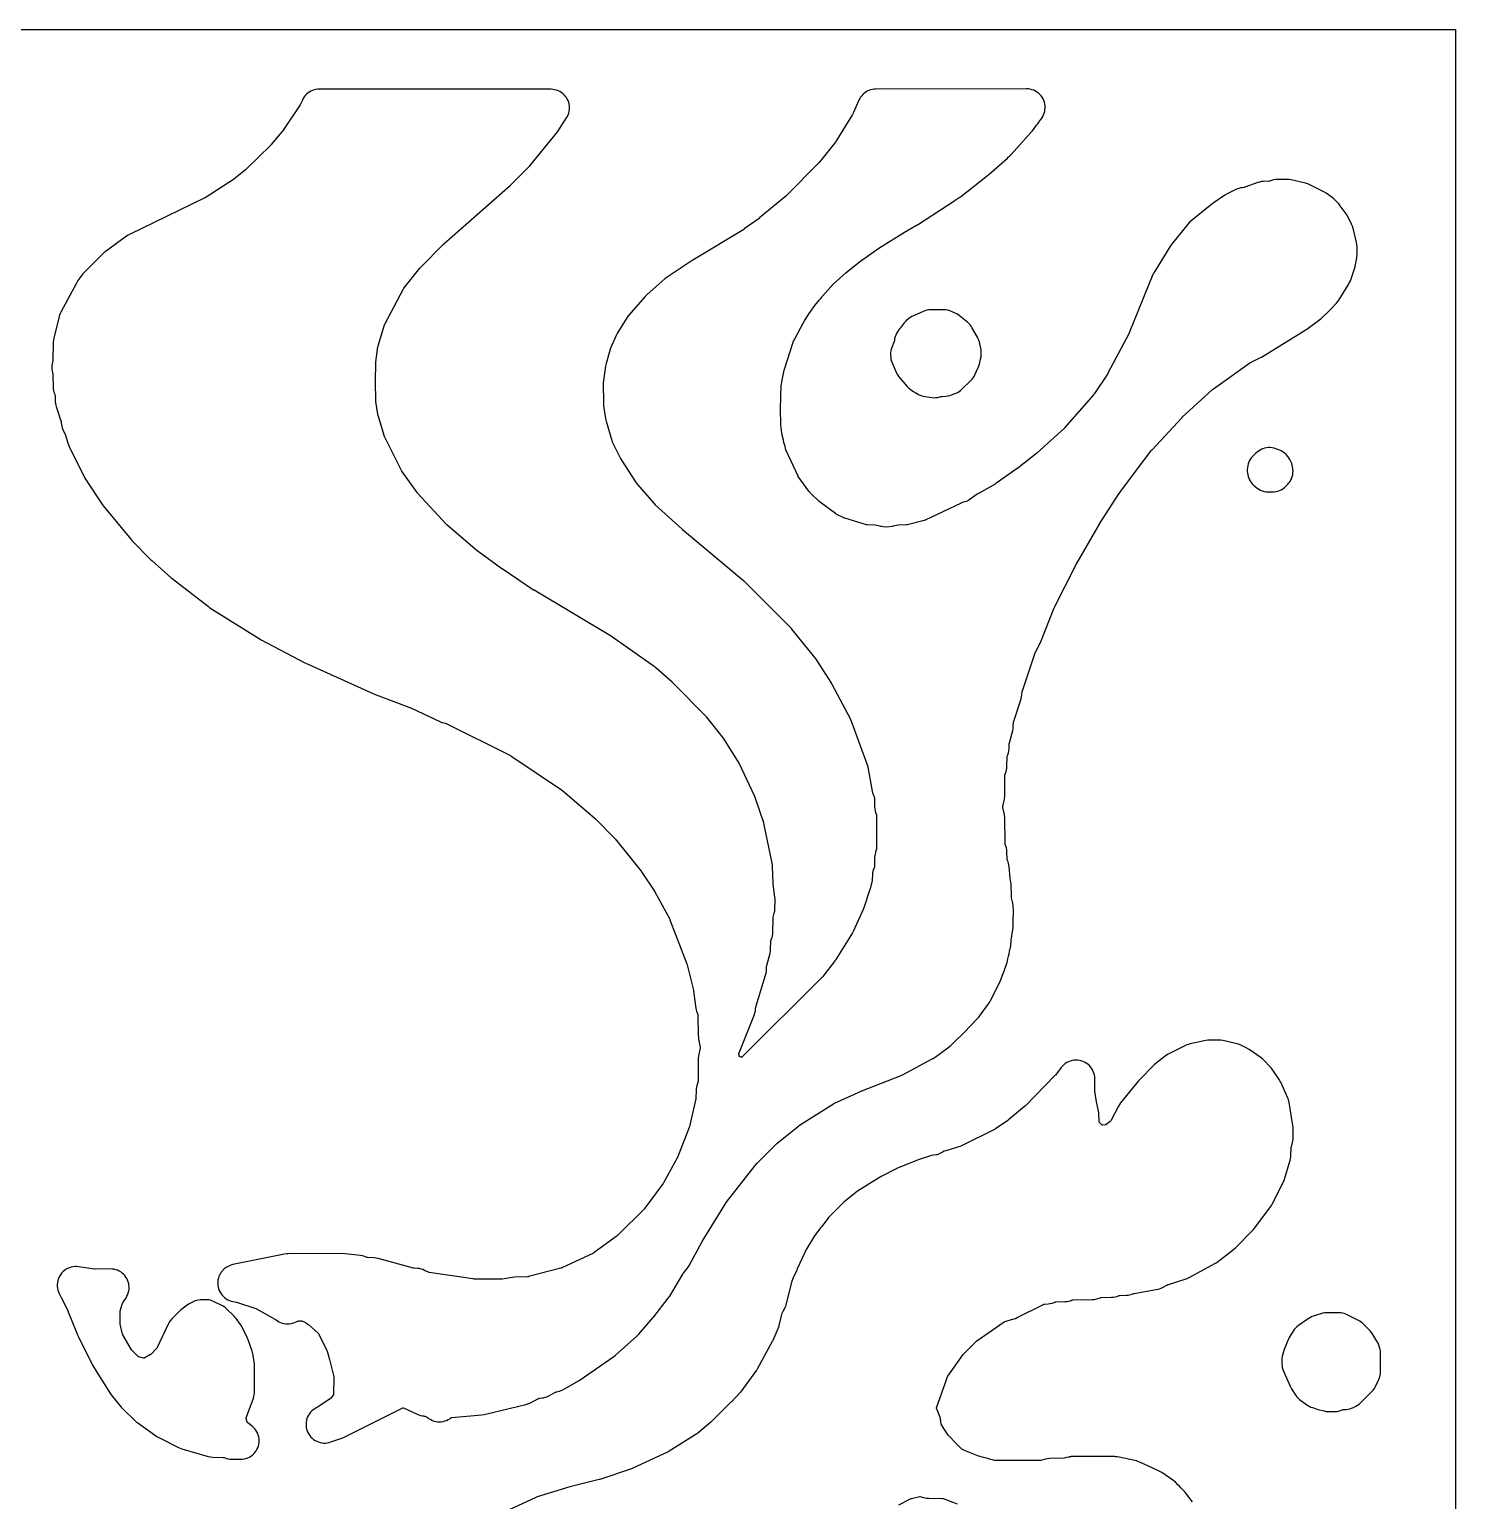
# Model space of a CAD drawing. Header units: millimetres. Extents: x 0 to 300, y 0 to 300.
# Drawn here: x 108 to 300, y 102 to 300 of the extents above; entities that cross this region are included whole.
import ezdxf

# ---------------------------------------------------------------- set-up
doc = ezdxf.new("R2010")
doc.units = ezdxf.units.MM
doc.layers.add('CUT', color=7, linetype='CONTINUOUS')

msp = doc.modelspace()

# ---------------------------------------------------------------- linework, layer by layer
at = {"layer": 'CUT'}
for points in [[(299.9021, 0), (0.0614, 0), (0.0029, 0.0029), (0, 0.0614), (0, 299.9386), (0.0029, 299.9971), (0.0614, 300), (299.9021, 300), (299.9605, 299.9971), (299.9634, 299.9386), (299.9634, 0.0614), (299.9605, 0.0029)], [(111.0515, 254.0318), (111.1063, 253.7939), (111.1559, 253.6184), (111.16, 253.6023), (111.1666, 253.5681), (111.1699, 253.5364), (111.171, 253.512), (111.2042, 251.8269), (111.2176, 251.6124), (111.2495, 251.3998), (111.2995, 251.1907), (111.3672, 250.9867), (111.4327, 250.8146), (111.4395, 250.7952), (111.4505, 250.7537), (111.457, 250.7112), (111.4585, 250.6907), (111.4971, 249.8745), (111.5175, 249.6532), (111.5574, 249.4345), (111.6166, 249.2202), (112.2793, 247.1801), (112.2851, 247.1606), (112.3029, 247.0771), (112.3056, 247.0569), (112.3299, 246.8276), (112.3657, 246.5947), (112.4233, 246.3662), (112.5022, 246.1442), (112.6016, 245.9306), (112.8278, 245.499), (112.8369, 245.4804), (112.8689, 245.3994), (112.875, 245.3796), (113.1739, 244.2997), (113.2499, 244.0694), (113.3478, 243.8475), (115.4813, 239.5859), (115.6408, 239.3123), (117.8532, 236.0146), (117.9965, 235.8218), (121.6526, 231.3655), (121.8048, 231.1963), (124.3533, 228.6104), (124.474, 228.4957), (127.0863, 226.1764), (127.2202, 226.0656), (132.1143, 222.2945), (132.3135, 222.1559), (139.0594, 217.9319), (139.2228, 217.838), (145.0998, 214.7481), (145.2307, 214.6841), (154.5309, 210.4667), (154.6812, 210.4043), (159.4352, 208.6114), (159.4798, 208.5936), (159.5236, 208.5741), (163.2631, 206.8152), (163.5226, 206.7105), (163.7922, 206.6354), (164.0814, 206.572), (164.0865, 206.5708), (164.1345, 206.5563), (164.1581, 206.5468), (164.1796, 206.5367), (172.6675, 202.2903), (172.7343, 202.2542), (172.7988, 202.214), (179.6286, 197.6495), (179.6888, 197.6065), (179.7463, 197.56), (184.2067, 193.7175), (184.2444, 193.6836), (184.2806, 193.6482), (186.7712, 191.1114), (186.8112, 191.0687), (186.8491, 191.024), (190.3468, 186.6963), (190.3798, 186.6537), (190.4108, 186.6096), (192.1497, 184.0174), (192.1811, 183.9682), (192.21, 183.9176), (194.1624, 180.2989), (194.1976, 180.2282), (194.2282, 180.1553), (196.4904, 174.2252), (196.514, 174.1574), (196.5336, 174.0883), (197.3882, 170.6859), (197.4035, 170.6167), (197.4146, 170.5467), (197.714, 168.2434), (197.7503, 168.0345), (197.804, 167.8295), (197.875, 167.6297), (197.9674, 167.401), (197.9737, 167.3843), (197.9844, 167.3484), (197.9884, 167.3116), (197.9891, 167.2936), (198.0348, 164.5542), (198.0494, 164.3227), (198.0855, 164.0935), (198.3088, 163.0045), (198.3125, 162.9836), (198.3166, 162.9394), (198.311, 162.8953), (198.3066, 162.8745), (198.1118, 162.0661), (198.0616, 161.7913), (198.0424, 161.5127), (198.0017, 158.359), (198.001, 158.34), (197.9966, 158.3005), (197.9884, 158.2616), (197.9831, 158.2433), (197.8555, 157.8385), (197.7968, 157.6171), (197.7585, 157.3913), (197.7411, 157.1629), (197.7112, 156.1775), (197.7101, 156.1586), (197.7, 156.0797), (197.6962, 156.0611), (196.8441, 152.328), (196.8218, 152.2444), (196.7937, 152.1626), (195.3779, 148.4806), (195.3477, 148.4091), (195.3131, 148.3396), (193.3654, 144.7321), (193.3211, 144.6567), (193.2714, 144.5846), (190.8446, 141.3209), (190.8416, 141.317), (190.7939, 141.2616), (190.7821, 141.2493), (187.2343, 137.7268), (187.1688, 137.6664), (187.0991, 137.611), (184.0186, 135.3419), (184.0028, 135.3309), (183.9331, 135.2895), (183.9157, 135.2808), (179.6543, 133.2908), (179.6384, 133.2838), (179.5696, 133.2589), (179.5528, 133.254), (175.1998, 132.1034), (175.1775, 132.0982), (175.0827, 132.0847), (175.0599, 132.0835), (173.3504, 132.0422), (173.0083, 132.0103), (171.6248, 131.7846), (171.6194, 131.7838), (171.5394, 131.7771), (171.5207, 131.7767), (167.8543, 131.7864), (167.7675, 131.7897), (167.6811, 131.7993), (161.8289, 132.6594), (161.8086, 132.663), (161.7667, 132.6738), (161.7262, 132.6889), (161.7075, 132.6977), (161.2037, 132.9501), (160.9776, 133.0497), (160.7428, 133.1265), (160.5016, 133.1798), (160.2563, 133.209), (159.812, 133.2397), (159.7929, 133.2415), (159.7138, 133.2549), (159.6952, 133.2594), (154.967, 134.543), (154.6969, 134.6006), (154.422, 134.628), (153.5775, 134.6652), (153.5554, 134.6668), (153.5094, 134.6741), (153.4647, 134.6866), (153.4439, 134.6944), (153.2272, 134.7827), (153.0133, 134.8587), (152.7935, 134.915), (152.5694, 134.9511), (150.5255, 135.1861), (150.2366, 135.2024), (142.8367, 135.1923), (142.5913, 135.1799), (142.3484, 135.1435), (135.6315, 133.7962), (135.3828, 133.7328), (135.1418, 133.6443), (134.8697, 133.5282), (134.648, 133.4203), (134.5837, 133.3807), (134.4379, 133.2911), (134.3683, 133.2382), (134.2416, 133.1419), (134.1522, 133.0587), (134.061, 132.974), (133.9849, 132.8878), (133.8978, 132.7892), (133.8311, 132.6966), (133.7536, 132.5892), (133.6981, 132.4936), (133.6298, 132.3759), (133.5832, 132.2737), (133.5276, 132.1515), (133.448, 131.9181), (133.3918, 131.6781), (133.3769, 131.5654), (133.3595, 131.4336), (133.3556, 131.3147), (133.3514, 131.1872), (133.3595, 131.0655), (133.3677, 130.9411), (133.3876, 130.8215), (133.4081, 130.6979), (133.4393, 130.5823), (133.4723, 130.4598), (133.4756, 130.4497), (133.5626, 130.2198), (133.6718, 129.9995), (133.8021, 129.791), (133.9523, 129.5964), (134.1208, 129.4174), (134.3061, 129.2558), (134.5064, 129.1133), (134.7197, 128.991), (134.944, 128.8904), (135.1771, 128.8122), (135.4168, 128.7573), (135.8601, 128.6785), (135.8648, 128.6776), (135.8902, 128.6712), (138.4887, 127.8039), (138.506, 127.7977), (138.5261, 127.7888), (138.5764, 127.7665), (138.5927, 127.7578), (141.1336, 126.3298), (141.1451, 126.3229), (141.1579, 126.3133), (141.2023, 126.278), (141.3956, 126.1389), (141.6012, 126.0189), (141.8173, 125.9189), (142.0419, 125.84), (142.2731, 125.7828), (142.5086, 125.7478), (142.7464, 125.7354), (142.9842, 125.7457), (143.2201, 125.7785), (143.4517, 125.8337), (143.677, 125.9106), (143.894, 126.0086), (143.8992, 126.0113), (143.993, 126.0591), (144.1011, 126.1015), (144.2128, 126.133), (144.327, 126.1533), (144.4427, 126.1623), (144.5588, 126.1599), (144.674, 126.146), (144.7873, 126.1209), (144.8975, 126.0847), (145.0037, 126.0379), (145.1079, 125.9791), (145.128, 125.9665), (145.1792, 125.9323), (145.507, 125.702), (145.5652, 125.6585), (145.6156, 125.6185), (145.6713, 125.5717), (146.8304, 124.5367), (146.8724, 124.4955), (146.9011, 124.4442), (148.0373, 122.1659), (148.0458, 122.1479), (148.0749, 122.071), (148.0806, 122.0519), (148.3821, 120.9302), (148.9597, 118.7816), (148.964, 118.764), (148.9704, 118.7269), (148.9734, 118.6892), (148.9736, 118.6716), (148.9446, 116.2441), (148.9439, 116.2251), (148.9397, 116.1863), (148.9179, 116.154), (148.9061, 116.139), (148.5856, 115.7504), (148.5728, 115.7357), (148.5443, 115.7072), (148.513, 115.6817), (148.497, 115.6705), (146.7883, 114.5371), (146.7255, 114.498), (146.6603, 114.4629), (146.6172, 114.4412), (146.4053, 114.3218), (146.2061, 114.1823), (146.0214, 114.0242), (145.8529, 113.8488), (145.7022, 113.6579), (145.5708, 113.4533), (145.4599, 113.2369), (145.3706, 113.0107), (145.3036, 112.7769), (145.2597, 112.5377), (145.2392, 112.2954), (145.2424, 112.0522), (145.2692, 111.8105), (145.3194, 111.5725), (145.3924, 111.3406), (145.4876, 111.1168), (145.6041, 110.9033), (145.7408, 110.7022), (145.8964, 110.5153), (146.0694, 110.3444), (146.2582, 110.1911), (146.461, 110.0569), (146.6759, 109.9431), (146.9009, 109.8506), (147.1337, 109.7804), (147.3723, 109.7332), (147.6143, 109.7094), (147.8575, 109.7093), (148.0995, 109.7327), (148.3382, 109.7796), (148.5711, 109.8494), (150.1981, 110.4247), (150.4812, 110.5449), (158.2608, 114.4281), (158.3165, 114.4525), (158.373, 114.4297), (160.2092, 113.5797), (160.4296, 113.4901), (160.6576, 113.4219), (160.891, 113.3757), (161.0651, 113.3498), (161.125, 113.3393), (161.148, 113.3348), (161.2625, 113.3061), (161.3705, 113.2676), (161.4741, 113.2188), (161.5726, 113.1602), (161.7167, 113.0541), (161.7184, 113.0564), (161.8183, 112.9829), (162.0281, 112.8581), (162.249, 112.7543), (162.479, 112.6726), (162.7159, 112.6137), (162.9574, 112.5782), (163.2012, 112.5664), (163.445, 112.5784), (163.6864, 112.6141), (163.9233, 112.6733), (164.1532, 112.7552), (164.374, 112.8592), (164.5837, 112.9842), (164.7406, 113.0885), (164.7568, 113.0987), (164.7921, 113.1174), (164.8313, 113.125), (164.8503, 113.1272), (168.8692, 113.5005), (169.2147, 113.5572), (174.8148, 114.8848), (175.1046, 114.9723), (175.3816, 115.0942), (176.5485, 115.6943), (176.5637, 115.7017), (176.5964, 115.7151), (176.6305, 115.7226), (176.6474, 115.7251), (177.0108, 115.7722), (177.2259, 115.8097), (177.4368, 115.8658), (177.6421, 115.9401), (177.8401, 116.032), (178.8373, 116.5488), (178.8525, 116.5563), (178.8857, 116.57), (178.9201, 116.5807), (178.9362, 116.5846), (179.1334, 116.6278), (179.3713, 116.6924), (179.6016, 116.78), (179.8222, 116.8899), (181.9342, 118.0755), (182.1382, 118.2033), (186.6597, 121.349), (186.8949, 121.5346), (189.7537, 124.0815), (189.9829, 124.3142), (191.9715, 126.6171), (192.0463, 126.7079), (194.004, 129.2034), (194.1907, 129.4769), (195.9417, 132.4469), (195.9445, 132.4515), (195.9899, 132.5165), (196.0014, 132.531), (196.5424, 133.1798), (196.6938, 133.3812), (196.8242, 133.5968), (198.5289, 136.7663), (198.5456, 136.7963), (198.5631, 136.8258), (201.7232, 141.9807), (201.7611, 142.0388), (201.8023, 142.0946), (205.6988, 147.0711), (205.972, 147.401), (207.0276, 148.4661), (207.7138, 149.1432), (207.7568, 149.1856), (207.8407, 149.2685), (208.6008, 150.0184), (211.5552, 152.4211), (211.6145, 152.4664), (211.6765, 152.5079), (216.2365, 155.3654), (216.3033, 155.4044), (216.3725, 155.439), (219.964, 157.0957), (219.9974, 157.1105), (220.0312, 157.1243), (225.3585, 159.2035), (225.6292, 159.3283), (229.614, 161.461), (229.6284, 161.4688), (229.6451, 161.4793), (229.7788, 161.5575), (229.8691, 161.6201), (229.9241, 161.6547), (231.6348, 162.9053), (231.8878, 163.1172), (232.0145, 163.2384), (232.1977, 163.3979), (232.5169, 163.7191), (233.7813, 164.9289), (233.8593, 165.0069), (235.4785, 166.6992), (235.5841, 166.8054), (235.7104, 166.9424), (235.7826, 167.0334), (235.8835, 167.1538), (237.1146, 168.837), (237.2299, 169.0093), (237.3306, 169.1906), (238.6088, 171.7347), (238.7155, 171.9787), (239.0725, 172.9302), (239.1792, 173.159), (239.2561, 173.3426), (239.3182, 173.5318), (239.3805, 173.7508), (239.4925, 174.0494), (239.5934, 174.39), (239.7001, 174.8747), (239.8041, 175.2402), (239.8708, 175.5468), (239.922, 175.8822), (240.0843, 176.6192), (240.1234, 176.8454), (240.1415, 177.0742), (240.1519, 177.3878), (240.376, 178.8559), (240.3971, 179.0392), (240.4046, 179.2236), (240.4048, 179.2739), (240.4111, 179.3097), (240.429, 179.5905), (240.4432, 181.5487), (240.4332, 181.7914), (240.4148, 181.9231), (240.4148, 181.9295), (240.4069, 182.1387), (240.3814, 182.3465), (240.3386, 182.5515), (240.1955, 183.1181), (240.1917, 183.1346), (240.1871, 183.163), (240.1803, 183.2259), (240.1794, 183.245), (240.1471, 184.9269), (240.1256, 185.2091), (240.0724, 185.487), (239.9927, 185.7428), (239.8792, 187.28), (239.8533, 187.4993), (239.8081, 187.7155), (239.7439, 187.9268), (239.6614, 188.1317), (239.6498, 188.1573), (239.6399, 188.1804), (239.6275, 188.2164), (239.6222, 188.2553), (239.621, 188.2741), (239.579, 189.317), (239.5541, 189.5822), (239.5011, 189.8433), (239.4206, 190.0973), (239.3469, 190.293), (239.3413, 190.3089), (239.3318, 190.3429), (239.3283, 190.3777), (239.3277, 190.3947), (239.2779, 193.9131), (239.2778, 193.9186), (239.2564, 194.2116), (239.2007, 194.5001), (239.0104, 195.2476), (239.0062, 195.266), (239.002, 195.2934), (239.0058, 195.3221), (239.0096, 195.3404), (239.1151, 195.7943), (239.199, 196.1384), (239.2499, 196.4123), (239.2518, 196.4395), (239.2567, 196.4674), (239.2748, 196.7352), (239.2954, 198.2609), (239.2983, 198.442), (239.3183, 199.674), (239.3191, 199.6804), (239.3275, 199.7199), (239.333, 199.7384), (239.4543, 200.1163), (239.5153, 200.3417), (239.5549, 200.5718), (239.5729, 200.8045), (239.6125, 202.1048), (239.6209, 202.1371), (239.6283, 202.158), (239.7022, 202.3488), (239.7859, 202.6056), (239.8414, 202.8698), (239.8682, 203.1386), (239.9011, 203.8691), (239.9026, 203.8902), (239.9093, 203.9333), (239.9118, 203.9439), (240.3608, 205.6379), (240.4122, 205.8796), (240.4395, 206.1252), (240.4397, 206.1284), (240.48, 206.7847), (240.4804, 206.7901), (240.4877, 206.841), (240.4937, 206.8664), (240.5007, 206.8897), (241.4827, 209.8942), (241.4879, 209.91), (241.5548, 210.1566), (241.5961, 210.4087), (241.6487, 210.8783), (241.6515, 210.8987), (241.6697, 210.9814), (243.3673, 216.072), (243.369, 216.0768), (243.3982, 216.1467), (243.4059, 216.1626), (244.0749, 217.4576), (244.1765, 217.6805), (245.9418, 222.116), (245.9622, 222.1643), (245.9848, 222.2117), (248.8417, 227.9022), (248.8584, 227.9343), (248.8761, 227.9659), (252.027, 233.4072), (252.042, 233.4324), (252.0576, 233.4572), (254.6488, 237.4716), (254.67, 237.5032), (254.6862, 237.5255), (255.1487, 238.14), (259.1036, 243.3853), (259.1078, 243.3906), (259.1128, 243.3963), (263.1108, 247.7309), (263.1459, 247.7674), (263.1824, 247.8023), (267.2532, 251.5378), (267.3108, 251.5874), (267.3713, 251.6333), (272.2568, 255.1008), (272.2612, 255.1038), (272.3297, 255.1449), (272.3463, 255.1534), (273.6238, 255.7766), (273.8441, 255.8982), (279.7193, 259.5369), (279.7672, 259.5665), (279.9222, 259.6707), (281.6834, 260.9528), (281.9216, 261.1498), (282.9227, 262.088), (283.0394, 262.2049), (283.9308, 263.1584), (284.0952, 263.3533), (284.2389, 263.5639), (284.2411, 263.5674), (285.5298, 265.6805), (285.5948, 265.787), (285.6038, 265.8017), (285.6062, 265.8057), (285.6705, 265.911), (285.6719, 265.9134), (285.8045, 266.161), (285.9084, 266.422), (286.3584, 267.7669), (286.4458, 268.1055), (286.6574, 269.2497), (286.6884, 269.4736), (286.6991, 269.6993), (286.7011, 270.7357), (286.684, 271.0326), (286.6318, 271.3255), (286.1749, 273.2242), (286.0903, 273.5031), (285.9738, 273.7703), (285.9681, 273.7816), (285.3546, 274.9911), (285.2462, 275.1833), (285.1212, 275.3653), (284.4515, 276.2535), (284.2355, 276.5036), (283.5206, 277.2287), (283.3505, 277.386), (283.1664, 277.5269), (282.5434, 277.9595), (282.2374, 278.1412), (280.3413, 279.0913), (280.0684, 279.2083), (279.7835, 279.2922), (277.8511, 279.7381), (277.5709, 279.7862), (277.2869, 279.8022), (275.9994, 279.8011), (275.7316, 279.7865), (275.4668, 279.7433), (275.2082, 279.6719), (274.9591, 279.5886), (274.942, 279.5833), (274.9053, 279.5747), (274.8679, 279.5695), (274.8506, 279.5683), (274.0766, 279.5318), (273.8229, 279.5068), (273.573, 279.4561), (273.3296, 279.3803), (271.6058, 278.7448), (271.6008, 278.7431), (271.5526, 278.7295), (271.5277, 278.7248), (271.5042, 278.7217), (271.245, 278.6942), (271.0223, 278.6604), (270.8036, 278.6067), (270.5907, 278.5336), (270.3851, 278.4416), (269.2007, 277.8458), (268.9255, 277.6846), (267.3419, 276.6157), (267.1709, 276.4894), (264.3666, 274.2272), (264.167, 274.0476), (263.9878, 273.8477), (261.6957, 270.9965), (261.5195, 270.7477), (259.4205, 267.363), (259.3174, 267.18), (259.2301, 266.9891), (256.0352, 259.1511), (256.0115, 259.0967), (255.9851, 259.0435), (253.1758, 253.7114), (253.1438, 253.6545), (253.1087, 253.5993), (251.3532, 250.9922), (251.3102, 250.9324), (251.2637, 250.8753), (247.3384, 246.3456), (247.3154, 246.3205), (243.6527, 242.999), (243.6215, 242.9717), (243.5894, 242.9455), (241.0294, 240.9243), (241.0028, 240.9039), (240.9757, 240.8842), (238.0962, 238.8582), (238.0426, 238.8226), (237.9871, 238.7898), (235.8331, 237.5934), (235.8305, 237.592), (235.5935, 237.4423), (234.3338, 236.5446), (234.318, 236.5339), (234.3155, 236.5325), (234.2821, 236.5208), (234.2644, 236.5159), (233.9138, 236.4287), (233.6723, 236.3554), (233.4393, 236.2582), (233.4221, 236.25), (233.4204, 236.2492), (228.5519, 233.9242), (228.5374, 233.9177), (228.4799, 233.897), (228.461, 233.8917), (226.1436, 233.3105), (226.1132, 233.304), (226.0563, 233.2958), (226.0363, 233.2945), (224.9365, 233.2502), (224.7104, 233.2308), (224.487, 233.191), (224.2681, 233.131), (224.144, 233.0909), (223.3855, 233.0123), (222.9278, 233.0605), (222.6531, 233.0894), (222.5238, 233.1314), (222.3049, 233.1918), (222.0813, 233.2321), (221.8551, 233.2519), (220.7368, 233.2987), (220.7314, 233.299), (220.6875, 233.3043), (220.6738, 233.3081), (219.5177, 233.6529), (217.748, 234.1863), (217.7318, 234.1916), (217.7056, 234.202), (217.7, 234.2047), (216.5753, 234.7684), (216.5717, 234.7703), (216.502, 234.8129), (216.4861, 234.824), (214.3167, 236.4311), (213.1032, 237.6303), (213.0742, 237.6624), (213.0725, 237.6642), (213.0722, 237.6646), (213.0679, 237.6693), (213.055, 237.6836), (213.0528, 237.6863), (213.0347, 237.7094), (213.0331, 237.7115), (213.0298, 237.7157), (213.0271, 237.7192), (213.0129, 237.7375), (213.0052, 237.7473), (212.9828, 237.7782), (212.9313, 237.8492), (211.4989, 239.8355), (211.4933, 239.8451), (211.4849, 239.8622), (209.8424, 243.4211), (209.7131, 243.8732), (209.6802, 243.9881), (209.6348, 244.1465), (209.562, 244.4007), (209.4942, 244.6996), (209.3434, 245.3634), (209.1764, 246.3399), (209.1433, 246.8544), (209.1279, 247.7548), (209.1244, 247.9596), (209.1232, 248.0288), (209.1212, 248.1469), (209.115, 248.5141), (209.1322, 250.9155), (209.1768, 251.8501), (209.1981, 252.0042), (209.3093, 252.8064), (209.578, 254.1383), (210.86, 258.0237), (211.0317, 258.3676), (212.1749, 260.4484), (212.3554, 260.7769), (212.9796, 261.7684), (213.7399, 262.815), (214.3613, 263.5878), (214.532, 263.8), (214.6952, 264.003), (214.7615, 264.0854), (216.1859, 265.6916), (217.8844, 267.2193), (219.7537, 268.7032), (222.3279, 270.5343), (225.777, 272.7005), (227.4203, 273.6412), (227.543, 273.7162), (231.536, 276.3176), (232.3142, 276.8063), (232.4978, 276.9334), (232.5964, 277.0084), (233.1427, 277.3643), (233.3095, 277.4829), (236.9626, 280.3142), (237.0812, 280.412), (237.1955, 280.5124), (237.2328, 280.5431), (237.4822, 280.7643), (239.6505, 282.6692), (239.807, 282.8265), (239.9313, 282.9366), (240.1382, 283.143), (242.8555, 286.1902), (243.0009, 286.3691), (243.5585, 287.1244), (243.7214, 287.3115), (243.8802, 287.5141), (244.2624, 288.0572), (244.3951, 288.2671), (244.5062, 288.4891), (244.5948, 288.721), (244.66, 288.9605), (244.7011, 289.2054), (244.7177, 289.4531), (244.7096, 289.7012), (244.677, 289.9473), (244.6201, 290.189), (244.5395, 290.4238), (244.4361, 290.6495), (244.3107, 290.8638), (244.1648, 291.0646), (243.9996, 291.25), (243.8169, 291.418), (243.6184, 291.5671), (243.4061, 291.6958), (243.182, 291.8028), (242.9485, 291.887), (242.7078, 291.9477), (242.4622, 291.9842), (242.2142, 291.9961), (242.1982, 291.9961), (221.9423, 291.9652), (221.7015, 291.9532), (221.4631, 291.9181), (221.2291, 291.8602), (221.0017, 291.78), (220.7832, 291.6783), (220.5755, 291.556), (220.3805, 291.4142), (220.2, 291.2544), (220.0358, 291.0779), (219.8894, 290.8864), (219.7621, 290.6817), (219.6551, 290.4657), (218.8918, 288.7181), (218.8545, 288.6403), (218.8117, 288.5653), (216.5399, 284.8937), (216.4993, 284.8323), (216.4551, 284.7735), (214.301, 282.085), (214.2593, 282.0357), (214.2151, 281.9887), (209.9057, 277.6488), (209.8652, 277.6098), (209.8229, 277.5727), (206.2895, 274.6192), (206.2548, 274.5913), (206.2192, 274.5647), (204.2305, 273.1362), (204.1903, 273.1085), (204.149, 273.0824), (197.3109, 268.9607), (197.2094, 268.8961), (193.8588, 266.6499), (193.602, 266.4525), (191.1077, 264.2637), (190.8743, 264.0299), (188.6638, 261.5011), (188.5406, 261.3485), (188.4298, 261.1866), (187.1494, 259.1505), (187.0519, 258.9811), (186.9679, 258.8047), (186.2316, 257.0871), (186.1259, 256.79), (185.6185, 255.0173), (185.5461, 254.6754), (185.2786, 252.7619), (185.2546, 252.4077), (185.2633, 249.7051), (185.29, 249.3488), (185.5456, 247.6131), (185.6244, 247.259), (186.3966, 244.6847), (186.4651, 244.487), (186.5498, 244.2958), (187.5576, 242.2559), (187.6999, 242.0053), (189.5915, 239.0812), (189.8061, 238.7963), (192.047, 236.2258), (192.2455, 236.0226), (195.8147, 232.7629), (195.8961, 232.6917), (204.1228, 225.8065), (204.1644, 225.77), (204.2043, 225.7317), (210.5171, 219.3852), (210.5618, 219.3377), (210.604, 219.2879), (213.8912, 215.1828), (213.9303, 215.1313), (213.9666, 215.0777), (215.9561, 211.9643), (215.9816, 211.9225), (216.0055, 211.8796), (218.5041, 207.1706), (218.5409, 207.095), (218.5723, 207.0171), (220.8419, 200.7836), (220.8473, 200.7678), (220.8656, 200.7), (220.8689, 200.6836), (221.4527, 197.4379), (221.4995, 197.2293), (221.564, 197.0255), (221.6456, 196.8279), (221.7078, 196.6939), (221.7157, 196.6758), (221.7291, 196.6369), (221.7345, 196.596), (221.7355, 196.5763), (221.7716, 195.2981), (221.7898, 195.0599), (221.8305, 194.8246), (221.8936, 194.5942), (222.0027, 194.2594), (222.0083, 194.2404), (222.0171, 194.2), (222.0217, 194.1588), (222.0224, 194.1391), (222.0452, 191.9316), (222.0453, 191.9229), (222.0452, 191.9038), (222.0212, 189.6805), (222.0205, 189.6606), (222.0158, 189.6193), (222.0069, 189.5788), (222.0012, 189.5597), (221.8931, 189.2296), (221.8292, 188.9974), (221.788, 188.76), (221.7698, 188.5199), (221.7353, 187.2604), (221.7343, 187.2414), (221.7294, 187.202), (221.7169, 187.1643), (221.7096, 187.1467), (221.696, 187.1163), (221.6112, 186.8989), (221.547, 186.6745), (221.5041, 186.4451), (221.4827, 186.2127), (221.4523, 185.5391), (221.451, 185.52), (221.4396, 185.4408), (221.4355, 185.4221), (221.1667, 184.3265), (221.154, 184.279), (221.1395, 184.232), (220.3082, 181.7364), (220.287, 181.6779), (220.2629, 181.6206), (218.8757, 178.5473), (218.8406, 178.4759), (218.8009, 178.4069), (216.5509, 174.7799), (216.5168, 174.7279), (216.48, 174.6777), (214.7885, 172.4879), (214.7381, 172.427), (214.6839, 172.3694), (203.9159, 161.6586), (203.9026, 161.6461), (203.8738, 161.6224), (203.8389, 161.6358), (203.8224, 161.6436), (203.6073, 161.7514), (203.5905, 161.7604), (203.5573, 161.7814), (203.5491, 161.8199), (203.5466, 161.8387), (203.5155, 162.1227), (203.5139, 162.1416), (203.5135, 162.1811), (203.5245, 162.2191), (203.5311, 162.2369), (205.5968, 167.407), (205.6704, 167.6183), (205.7249, 167.8354), (205.7597, 168.0564), (205.804, 168.4525), (205.8065, 168.4705), (205.822, 168.5453), (205.827, 168.5629), (207.0951, 172.6923), (207.165, 172.9796), (207.2005, 173.2731), (207.2374, 173.8747), (207.2391, 173.8941), (207.2521, 173.9744), (207.2566, 173.9932), (207.6922, 175.6314), (207.7487, 175.904), (207.7745, 176.1811), (207.8165, 177.3124), (207.8179, 177.3341), (207.8246, 177.3791), (207.8363, 177.423), (207.8437, 177.4435), (207.8929, 177.5696), (207.9642, 177.7792), (208.0167, 177.9942), (208.05, 178.2131), (208.0638, 178.434), (208.0981, 180.3479), (208.0992, 180.3711), (208.1126, 180.468), (208.1179, 180.4907), (208.2623, 181.0403), (208.3181, 181.3134), (208.343, 181.5911), (208.3829, 182.7671), (208.3806, 182.9885), (208.3587, 183.2089), (208.1114, 184.9232), (208.1031, 184.9959), (208.0992, 185.069), (208.0484, 187.3116), (208.0327, 187.5404), (207.9961, 187.7668), (206.9168, 192.9267), (206.8406, 193.208), (205.7464, 196.4781), (205.6378, 196.7492), (203.489, 201.3164), (203.334, 201.5974), (201.4129, 204.6065), (201.2661, 204.8127), (199.3438, 207.2416), (199.1636, 207.4455), (194.6712, 212.0016), (194.5359, 212.129), (192.3122, 214.0716), (192.1072, 214.2327), (186.3619, 218.2799), (186.2012, 218.3842), (175.9334, 224.4982), (175.9063, 224.5148), (175.8797, 224.5321), (171.6324, 227.3722), (171.6184, 227.3818), (171.5881, 227.4032), (168.4131, 229.7208), (168.3759, 229.7491), (168.3398, 229.7788), (164.2067, 233.3136), (164.1539, 233.3615), (164.104, 233.4125), (160.2894, 237.5423), (160.2391, 237.6003), (160.1926, 237.6614), (158.1298, 240.5559), (158.1269, 240.5601), (158.0878, 240.6245), (158.0795, 240.64), (155.8326, 245.1198), (155.8253, 245.1351), (155.7991, 245.2009), (155.7939, 245.217), (154.9423, 248.0487), (154.9197, 248.135), (154.9036, 248.2227), (154.6587, 249.8988), (154.6504, 249.9711), (154.6464, 250.0438), (154.5835, 252.552), (154.5831, 252.5824), (154.5835, 252.6129), (154.6466, 255.1302), (154.6498, 255.1921), (154.6561, 255.2539), (154.9163, 257.2864), (154.9171, 257.2917), (154.9335, 257.3705), (154.9384, 257.3886), (155.7918, 260.2267), (155.7978, 260.245), (155.8285, 260.3196), (155.8371, 260.3368), (158.3594, 265.0771), (158.3682, 265.0927), (158.4093, 265.1554), (158.4201, 265.1696), (160.5715, 267.8736), (160.6125, 267.9225), (160.6561, 267.9692), (163.7299, 271.0932), (163.7612, 271.1239), (163.7935, 271.1533), (172.7691, 279.0483), (172.8893, 279.1613), (175.1798, 281.461), (175.343, 281.6416), (179.1158, 286.2507), (179.2824, 286.4795), (180.3159, 288.0823), (180.4377, 288.2931), (180.5384, 288.5146), (180.617, 288.7449), (180.673, 288.9818), (180.7056, 289.223), (180.7146, 289.4662), (180.6999, 289.7091), (180.6617, 289.9494), (180.6003, 290.1849), (180.5163, 290.4133), (180.4104, 290.6325), (180.2838, 290.8403), (180.1376, 291.0349), (179.9731, 291.2143), (179.792, 291.3768), (179.5959, 291.521), (179.3867, 291.6454), (179.1664, 291.7489), (178.9371, 291.8304), (178.701, 291.8893), (178.4602, 291.925), (178.2172, 291.9371), (147.0302, 291.9671), (146.7917, 291.9559), (146.5554, 291.922), (146.3234, 291.8658), (146.0978, 291.7877), (145.8807, 291.6884), (145.6741, 291.5688), (145.4797, 291.4301), (145.2996, 291.2735), (145.1351, 291.1004), (144.988, 290.9124), (144.8594, 290.7113), (144.7506, 290.4987), (144.4904, 289.9245), (144.4881, 289.9196), (144.4491, 289.8489), (144.439, 289.833), (142.0791, 286.3139), (142.0425, 286.2623), (142.0033, 286.2127), (140.5661, 284.4889), (140.526, 284.4431), (140.4835, 284.3994), (137.1942, 281.1749), (137.1525, 281.1359), (137.109, 281.0989), (135.7212, 279.9733), (135.6689, 279.9332), (135.6146, 279.8961), (131.6626, 277.3465), (131.5992, 277.3083), (131.5335, 277.274), (121.4855, 272.4099), (121.2874, 272.3028), (121.0998, 272.1782), (118.2239, 270.0768), (118.0729, 269.9573), (117.9316, 269.8266), (115.4359, 267.3323), (115.2127, 267.0767), (114.5426, 266.1949), (114.4285, 266.0316), (114.3277, 265.8597), (112.232, 261.9349), (112.1421, 261.7482), (112.0679, 261.5548), (112.01, 261.3558), (111.2917, 258.4423), (111.2404, 258.1696), (111.2195, 257.8928), (111.171, 255.415), (111.1702, 255.3961), (111.1656, 255.3567), (111.1572, 255.318), (111.1519, 255.2999), (111.132, 255.2382), (111.0688, 255.0024), (111.0288, 254.7615), (111.0126, 254.5179), (111.0201, 254.2739)], [(224.8943, 253.4426), (225.0445, 253.246), (226.1555, 251.9325), (226.3379, 251.7388), (226.5399, 251.5656), (226.759, 251.4148), (227.5474, 250.9322), (227.775, 250.8086), (228.0142, 250.7092), (228.2624, 250.6351), (228.5169, 250.5871), (229.5358, 250.4489), (229.7696, 250.4284), (230.0043, 250.4298), (230.2378, 250.4533), (230.4681, 250.4985), (230.6931, 250.5651), (230.7604, 250.5885), (230.7956, 250.5941), (230.8129, 250.5957), (231.374, 250.6349), (231.6329, 250.6666), (231.8871, 250.7251), (232.1338, 250.8098), (232.7005, 251.038), (232.9216, 251.1398), (233.1319, 251.2627), (233.3291, 251.4055), (233.5116, 251.5667), (234.7283, 252.7526), (234.8843, 252.9192), (235.0244, 253.0994), (235.1476, 253.2915), (235.2527, 253.4941), (235.7164, 254.4976), (235.8066, 254.7204), (235.875, 254.9508), (236.0411, 255.6276), (236.0946, 255.9198), (236.113, 256.2163), (236.1143, 256.678), (236.1063, 256.8844), (236.0814, 257.0893), (236.0396, 257.2916), (235.8795, 257.9316), (235.8129, 258.1536), (235.7261, 258.3684), (235.6197, 258.5742), (234.8729, 259.869), (234.7528, 260.0572), (234.6164, 260.2339), (234.4648, 260.3978), (234.2992, 260.5475), (233.207, 261.4495), (233.0253, 261.5861), (232.8319, 261.7057), (232.6285, 261.8072), (232.1166, 262.0342), (231.876, 262.1264), (231.6271, 262.1933), (231.3727, 262.2343), (231.1154, 262.2488), (229.3277, 262.2576), (229.0652, 262.245), (228.8054, 262.205), (228.5512, 262.1379), (228.3055, 262.0445), (226.9952, 261.4658), (226.7631, 261.3485), (226.5444, 261.2078), (226.2637, 261.0057), (226.0815, 260.8612), (225.9135, 260.7003), (225.7612, 260.5246), (225.1905, 259.8007), (225.0699, 259.634), (224.8387, 259.2853), (224.7128, 259.0732), (224.6083, 258.8498), (224.5264, 258.6171), (224.4678, 258.3775), (224.4331, 258.1333), (224.4301, 258.1001), (224.428, 258.0824), (224.4212, 258.0454), (224.4109, 258.0091), (224.405, 257.9928), (224.0866, 257.1646), (224.0126, 256.9416), (223.9599, 256.7126), (223.929, 256.4797), (223.9201, 256.2449), (223.9216, 256.0784), (223.936, 255.8314), (223.9748, 255.587), (224.0376, 255.3477), (224.1238, 255.1157), (224.6556, 253.8754), (224.7642, 253.6531)], [(272.4153, 239.0605), (272.5813, 238.8387), (272.7709, 238.6366), (272.9816, 238.4567), (273.2422, 238.2582), (273.4617, 238.1087), (273.6958, 237.9833), (273.9419, 237.8835), (274.1971, 237.8103), (274.4587, 237.7647), (274.7237, 237.747), (275.2853, 237.7395), (275.5394, 237.749), (275.7912, 237.7843), (276.0382, 237.8449), (276.2777, 237.9304), (276.5073, 238.0397), (276.7246, 238.1718), (276.9273, 238.3253), (277.1134, 238.4986), (277.3777, 238.7711), (277.5383, 238.9537), (277.6805, 239.1511), (277.8028, 239.3614), (277.9041, 239.5826), (277.9834, 239.8126), (278.04, 240.0492), (278.0733, 240.2901), (278.083, 240.5332), (278.0819, 240.6629), (278.0695, 240.8912), (278.0363, 241.1174), (277.9825, 241.3396), (277.9087, 241.556), (277.8154, 241.7647), (277.6544, 242.0847), (277.5261, 242.3099), (277.3752, 242.5206), (277.2033, 242.7145), (277.1018, 242.8177), (276.9389, 242.9692), (276.7632, 243.1056), (276.5761, 243.2258), (276.379, 243.329), (276.1736, 243.4142), (275.7867, 243.5548), (275.5382, 243.6307), (275.2833, 243.6805), (275.0245, 243.7035), (274.7647, 243.6996), (274.5068, 243.6687), (274.2534, 243.6112), (274.0074, 243.5277), (273.885, 243.4789), (273.6568, 243.3745), (273.4403, 243.2477), (273.2376, 243.0998), (273.0507, 242.9324), (272.6748, 242.56), (272.5076, 242.377), (272.3593, 242.1784), (272.2315, 241.9661), (272.1253, 241.7422), (272.0417, 241.5089), (271.9817, 241.2684), (271.9458, 241.0232), (271.9344, 240.7756), (271.9352, 240.5294), (271.9478, 240.2866), (271.984, 240.0461), (272.0433, 239.8104), (272.1253, 239.5815), (272.2291, 239.3616), (272.3538, 239.1529)], [(116.5182, 120.1907), (116.6342, 119.9832), (118.8207, 116.4741), (119.0109, 116.2091), (120.3738, 114.5504), (120.5606, 114.3472), (122.2876, 112.6641), (122.4324, 112.5336), (122.587, 112.4148), (125.1762, 110.58), (125.3354, 110.476), (125.5021, 110.3845), (128.0704, 109.0981), (128.2842, 109.0032), (128.506, 108.9288), (132.088, 107.9099), (132.3862, 107.8444), (132.6901, 107.8158), (134.0895, 107.77), (134.1093, 107.7688), (134.1498, 107.7634), (134.1896, 107.754), (134.2085, 107.748), (134.4622, 107.6604), (134.7265, 107.5851), (134.9976, 107.5393), (135.272, 107.5235), (136.4275, 107.5207), (136.6736, 107.5323), (136.9174, 107.568), (137.1565, 107.6275), (137.3885, 107.7103), (137.6113, 107.8155), (137.8226, 107.9421), (138.0205, 108.0889), (138.2029, 108.2545), (138.3682, 108.4372), (138.5147, 108.6354), (138.6409, 108.8469), (138.7457, 109.0699), (138.8281, 109.3021), (138.8872, 109.5413), (138.9225, 109.7851), (138.9336, 110.0312), (138.9204, 110.2772), (138.8831, 110.5208), (138.822, 110.7594), (138.7377, 110.9909), (138.631, 111.213), (138.5029, 111.4235), (138.3548, 111.6204), (138.188, 111.8017), (138.0042, 111.9658), (137.8051, 112.1109), (137.7757, 112.1302), (137.7608, 112.1416), (137.4003, 112.4309), (137.3854, 112.4435), (137.3569, 112.4715), (137.3413, 112.5084), (137.3351, 112.5269), (137.1886, 112.9998), (137.1836, 113.0175), (137.1759, 113.0543), (137.1855, 113.0907), (137.1915, 113.1081), (138.166, 115.7526), (138.2327, 115.9613), (138.2809, 116.1751), (138.3101, 116.3922), (138.3202, 116.6111), (138.3283, 119.9808), (138.3192, 120.1993), (138.2911, 120.4162), (138.0624, 121.7277), (138.0236, 121.9097), (137.9714, 122.0884), (137.4731, 123.5839), (137.3336, 123.9192), (136.6366, 125.3014), (136.5373, 125.4798), (136.4237, 125.6496), (135.835, 126.4562), (135.7038, 126.6209), (135.5592, 126.774), (134.5022, 127.8026), (134.2945, 127.9836), (134.0681, 128.1406), (133.8258, 128.2718), (132.7862, 128.7624), (132.5779, 128.8495), (132.3625, 128.9174), (132.1418, 128.9656), (131.9177, 128.9937), (131.692, 129.0015), (131.2156, 128.9963), (130.9923, 128.9838), (130.7709, 128.9515), (130.5534, 128.8995), (130.3414, 128.8283), (130.1366, 128.7384), (129.6135, 128.4803), (129.4334, 128.382), (129.2619, 128.2693), (128.537, 127.7489), (128.3707, 127.6186), (128.2161, 127.4747), (127.1773, 126.423), (126.9888, 126.209), (126.8259, 125.975), (126.6908, 125.7239), (125.2216, 122.5774), (125.2117, 122.5575), (125.1877, 122.5184), (125.1596, 122.4822), (125.1445, 122.4659), (124.3379, 121.6399), (124.3235, 121.6258), (124.2917, 121.5992), (124.2573, 121.576), (124.2398, 121.566), (123.4571, 121.1454), (123.4406, 121.1371), (123.4058, 121.1224), (123.3685, 121.1287), (123.3506, 121.133), (122.7573, 121.2906), (122.7374, 121.2965), (122.6974, 121.3118), (122.6642, 121.3388), (122.6491, 121.3532), (121.8339, 122.1729), (121.8222, 122.1852), (121.7995, 122.2122), (121.7793, 122.2412), (121.7707, 122.2553), (120.6057, 124.2627), (120.5964, 124.2796), (120.5799, 124.3158), (120.5669, 124.3535), (120.562, 124.3721), (120.2431, 125.7085), (120.2385, 125.7305), (120.2273, 125.8227), (120.2265, 125.8451), (120.2139, 127.3931), (120.2143, 127.4139), (120.2184, 127.4566), (120.2271, 127.4987), (120.2328, 127.5187), (120.5601, 128.5517), (120.5661, 128.569), (120.5809, 128.6041), (120.5989, 128.6378), (120.6084, 128.6528), (121.0123, 129.2633), (121.1379, 129.4751), (121.242, 129.6981), (121.3237, 129.9303), (121.3821, 130.1695), (121.4167, 130.4132), (121.4272, 130.6592), (121.4135, 130.9049), (121.3757, 131.1482), (121.3141, 131.3865), (121.2294, 131.6177), (121.1223, 131.8393), (120.994, 132.0494), (120.8456, 132.2459), (120.6786, 132.4267), (120.4947, 132.5903), (120.2955, 132.735), (120.0831, 132.8595), (119.8595, 132.9624), (119.6269, 133.0428), (119.3874, 133.1), (119.1435, 133.1333), (118.8975, 133.1425), (116.8812, 133.1185), (116.8761, 133.1185), (116.8005, 133.1231), (116.7828, 133.1253), (114.6039, 133.4369), (114.3575, 133.4598), (114.11, 133.4582), (113.8639, 133.4322), (113.6216, 133.3819), (113.3854, 133.3079), (113.1577, 133.2109), (112.9407, 133.0919), (112.7366, 132.952), (112.5472, 132.7927), (112.3746, 132.6153), (112.2203, 132.4218), (112.0859, 132.214), (111.9728, 131.9939), (111.8819, 131.7637), (111.8142, 131.5256), (111.7705, 131.282), (111.751, 131.0353), (111.756, 130.7879), (111.7854, 130.5421), (111.8391, 130.3005), (111.9163, 130.0654), (112.0164, 129.8391), (112.326, 129.2233), (112.3262, 129.2228), (113.2053, 127.4745), (113.2275, 127.4279), (113.2478, 127.3805), (114.4979, 124.2651), (114.5803, 124.0815)], [(277.8904, 116.9815), (278.4589, 116.1181), (278.6005, 115.9241), (278.76, 115.7445), (278.9361, 115.5811), (279.1269, 115.4354), (280.0852, 114.7741), (280.2761, 114.6546), (280.477, 114.5529), (280.6862, 114.4696), (281.1899, 114.295), (281.4236, 114.2265), (282.259, 114.0254), (282.552, 113.973), (282.8492, 113.9559), (283.7144, 113.9576), (283.9669, 113.9709), (284.2168, 114.0096), (284.4615, 114.0734), (284.6985, 114.1616), (284.7407, 114.1798), (284.7566, 114.1862), (284.7903, 114.1974), (284.8251, 114.2025), (284.8424, 114.204), (285.2244, 114.227), (285.48, 114.2557), (285.7312, 114.3104), (285.9755, 114.3907), (286.2103, 114.4957), (286.5451, 114.6665), (286.7712, 114.7972), (286.9824, 114.9508), (287.1764, 115.1256), (288.6917, 116.6408), (288.8727, 116.8426), (289.0308, 117.0628), (289.1641, 117.2988), (289.599, 118.1766), (289.6915, 118.3871), (289.7642, 118.6051), (289.8166, 118.8288), (289.8483, 119.0565), (289.8589, 119.2861), (289.8593, 121.8117), (289.8459, 122.0705), (289.8058, 122.3265), (289.7394, 122.577), (289.6407, 122.884), (289.5309, 123.1658), (289.388, 123.4322), (288.8332, 124.331), (288.6646, 124.5713), (288.469, 124.7902), (287.4702, 125.7839), (287.2718, 125.9612), (287.0557, 126.1165), (286.8243, 126.248), (285.3901, 126.9645), (285.1796, 127.0578), (284.9615, 127.1313), (284.7375, 127.1845), (284.5095, 127.2168), (284.2796, 127.228), (282.6087, 127.2325), (282.3451, 127.2193), (282.0844, 127.1784), (281.8295, 127.1102), (280.7807, 126.7695), (280.55, 126.6818), (280.3291, 126.5717), (280.1201, 126.4403), (278.8091, 125.5232), (278.6042, 125.3634), (278.417, 125.1832), (278.2495, 124.9845), (278.1036, 124.7695), (277.5729, 123.893), (277.4697, 123.7048), (277.383, 123.5085), (276.9132, 122.3068), (276.8572, 122.1482), (276.7013, 121.6536), (276.6359, 121.4005), (276.5972, 121.142), (276.5858, 120.8808), (276.5902, 120.3618), (276.6051, 120.1095), (276.6454, 119.8599), (276.7107, 119.6157), (276.8004, 119.3794), (277.6887, 117.3527), (277.7817, 117.1628)]]:
    msp.add_lwpolyline(points, close=True, dxfattribs=at)
for points in [[(264.5588, 101.787), (264.3908, 102.0138), (264.0998, 102.3637), (263.8103, 102.7867), (263.6769, 102.9642), (263.5284, 103.1291), (263.1077, 103.5562), (262.9934, 103.6936), (262.7976, 103.9033), (262.603, 104.0688), (262.2569, 104.4202), (262.0814, 104.5821), (261.8913, 104.7266), (260.439, 105.7244), (260.2546, 105.8396), (260.061, 105.9383), (260.0343, 105.9505), (259.9726, 105.9827), (258.533, 106.6355), (257.344, 107.1779), (257.0891, 107.2778), (257.0786, 107.2806), (257.0559, 107.2894), (256.7973, 107.3596), (254.6819, 107.8132), (254.4502, 107.8516), (254.3652, 107.8576), (254.3525, 107.8596), (254.2862, 107.8632), (254.2159, 107.8681), (254.1766, 107.869), (254.0938, 107.8735), (253.9784, 107.8736), (252.6732, 107.904), (252.601, 107.9047), (248.6202, 107.8823), (248.4415, 107.8826), (248.4084, 107.8811), (248.4051, 107.8811), (248.3945, 107.8805), (248.2105, 107.8722), (248.1823, 107.8683), (248.1486, 107.8664), (248.0306, 107.8474), (247.9814, 107.8406), (247.9657, 107.8369), (247.895, 107.8255), (247.6469, 107.7588), (247.6021, 107.7443), (247.2948, 107.6572), (247.2787, 107.653), (247.2726, 107.6519), (247.2614, 107.6513), (245.3389, 107.606), (245.0605, 107.5838), (244.7864, 107.5308), (244.1386, 107.3674), (243.749, 107.3511), (239.8179, 107.3564), (239.7372, 107.3566), (239.7351, 107.3566), (238.0094, 107.3589), (237.9695, 107.363), (237.9506, 107.3663), (237.7716, 107.4025), (237.637, 107.44), (237.4298, 107.4978), (237.0181, 107.6124), (236.4287, 107.7766), (236.109, 107.8656), (235.6655, 107.9891), (233.8703, 108.7042), (233.7814, 108.7517), (233.7715, 108.757), (233.7638, 108.7611), (233.7302, 108.7791), (233.6843, 108.8036), (233.5056, 108.8992), (232.8772, 109.494), (231.6513, 110.7496), (230.7807, 112.1371), (230.7699, 112.1555), (230.7505, 112.1955), (230.7404, 112.2388), (230.7372, 112.2599), (230.6828, 112.7076), (230.6579, 112.8435), (230.6493, 112.8975), (230.6443, 112.9174), (230.6283, 113.005), (230.5989, 113.0991), (230.5963, 113.1096), (230.5895, 113.1291), (230.5382, 113.2935), (230.1184, 114.3991), (230.112, 114.4174), (230.112, 114.4175), (230.1149, 114.4299), (230.1209, 114.4485), (231.3005, 117.8425), (231.5905, 118.6581), (231.5966, 118.6743), (231.609, 118.6957), (231.6192, 118.7109), (233.6945, 121.635), (233.7138, 121.6581), (233.7269, 121.6719), (235.429, 123.3753), (235.4416, 123.3873), (235.4974, 123.434), (235.5115, 123.4443), (239.1965, 126.0092), (239.214, 126.0207), (239.2524, 126.0417), (239.2928, 126.0585), (239.3127, 126.0649), (240.5188, 126.4191), (240.7314, 126.4921), (240.9367, 126.5839), (244.5048, 128.3764), (244.5225, 128.3848), (244.5607, 128.3993), (244.601, 128.406), (244.6205, 128.4077), (245.1152, 128.4389), (245.3878, 128.4713), (245.6553, 128.5333), (245.9143, 128.6242), (246.0627, 128.6857), (246.0793, 128.6921), (246.1148, 128.7032), (246.1513, 128.7075), (246.1692, 128.7084), (247.3847, 128.7427), (247.667, 128.7667), (247.9448, 128.8226), (248.2145, 128.9094), (248.3697, 128.9694), (248.3858, 128.9752), (248.4204, 128.9851), (248.4558, 128.9888), (248.4731, 128.9895), (251.0553, 129.0307), (251.2983, 129.0465), (251.5386, 129.0858), (251.7739, 129.1483), (252.1521, 129.2687), (252.1698, 129.2739), (252.2077, 129.2821), (252.2461, 129.2867), (252.2646, 129.2875), (253.6532, 129.3202), (253.8947, 129.3376), (254.1333, 129.3783), (254.3668, 129.4419), (254.5931, 129.5277), (254.6165, 129.5379), (254.6334, 129.5448), (254.6694, 129.5566), (254.707, 129.5616), (254.7251, 129.5627), (255.6487, 129.5976), (255.8852, 129.6178), (256.1187, 129.6604), (256.3471, 129.7249), (256.5683, 129.8107), (256.6021, 129.8257), (256.6356, 129.8381), (256.6702, 129.8474), (256.6864, 129.8507), (259.871, 130.4235), (260.1182, 130.4811), (260.3583, 130.5634), (260.5889, 130.6697), (261.1187, 130.9474), (261.1232, 130.9496), (261.1923, 130.9796), (261.2088, 130.9857), (263.8246, 131.8776), (264.0193, 131.9532), (264.2069, 132.0447), (267.5559, 133.8555), (267.7285, 133.958), (267.8924, 134.074), (270.0739, 135.7544), (270.3237, 135.9747), (272.7203, 138.3919), (272.957, 138.6681), (275.0601, 141.5194), (275.1797, 141.697), (275.2836, 141.8841), (276.8278, 144.9681), (276.9173, 145.1682), (276.9889, 145.3754), (277.705, 147.7857), (277.7569, 147.9923), (277.791, 148.2025), (277.8072, 148.4149), (277.8415, 149.451), (277.8428, 149.4727), (277.8559, 149.5629), (277.8608, 149.584), (278.017, 150.1815), (278.0621, 150.3897), (278.0893, 150.601), (278.0983, 150.8139), (278.0983, 152.0651), (278.09, 152.269), (278.0651, 152.4716), (277.561, 155.5308), (277.5176, 155.7388), (277.4566, 155.9424), (277.3786, 156.14), (276.4277, 158.2787), (276.3292, 158.4764), (276.2136, 158.6645), (275.2898, 160.0292), (275.1581, 160.2064), (275.0113, 160.3712), (274.1576, 161.2485), (273.9833, 161.4113), (273.7942, 161.5568), (272.1935, 162.671), (271.8871, 162.8534), (271.1405, 163.2283), (270.8683, 163.3453), (270.5842, 163.4293), (268.6548, 163.8775), (268.3637, 163.9272), (268.0687, 163.9422), (266.8503, 163.9322), (266.6013, 163.9178), (266.3551, 163.8786), (264.2204, 163.4286), (264.0128, 163.3755), (263.8105, 163.3047), (263.615, 163.2169), (261.282, 162.0465), (261.0623, 161.9221), (260.8563, 161.776), (259.6442, 160.8215), (259.4101, 160.612), (257.4496, 158.622), (257.2998, 158.4557), (254.872, 155.5045), (254.7156, 155.2926), (254.5824, 155.0654), (253.5619, 153.0937), (253.5516, 153.075), (253.5269, 153.038), (253.4948, 153.0072), (253.4782, 152.9938), (252.9555, 152.5933), (252.9399, 152.582), (252.9058, 152.5609), (252.867, 152.5507), (252.8481, 152.5472), (252.4733, 152.4877), (252.454, 152.4851), (252.4137, 152.4829), (252.3817, 152.5076), (252.3673, 152.5207), (252.03, 152.8414), (252.017, 152.8544), (251.9919, 152.8833), (251.9865, 152.9212), (251.9853, 152.9396), (251.9313, 154.1689), (251.9132, 154.3789), (251.8775, 154.5867), (251.6491, 155.645), (251.4956, 156.5114), (251.4927, 156.5275), (251.4925, 156.5287), (251.4075, 157.0081), (251.4024, 158.7671), (251.3893, 159.0155), (251.3516, 159.2615), (251.2896, 159.5025), (251.204, 159.7361), (251.0955, 159.96), (250.9653, 160.1721), (250.8147, 160.3702), (250.6452, 160.5523), (250.4584, 160.7166), (250.2561, 160.8616), (250.0405, 160.9858), (249.8136, 161.0879), (249.5776, 161.1669), (249.335, 161.2221), (249.0881, 161.2529), (248.8394, 161.259), (248.5912, 161.2404), (248.3462, 161.1971), (248.1067, 161.1298), (247.875, 161.0389), (247.6535, 160.9255), (247.6478, 160.9218), (247.6433, 160.9195), (247.434, 160.7851), (247.239, 160.6305), (247.0604, 160.4573), (246.8999, 160.2673), (246.099, 159.2171), (246.093, 159.2097), (246.0894, 159.2057), (242.0116, 155.0714), (241.9731, 155.034), (241.9329, 154.9984), (239.8105, 153.1968), (239.7573, 153.1541), (239.7017, 153.1145), (238.0402, 151.9988), (237.9746, 151.9578), (237.9066, 151.921), (233.4648, 149.6994), (233.4497, 149.6923), (233.3844, 149.6663), (233.3685, 149.6612), (231.3465, 149.0524), (231.1327, 148.9773), (230.9266, 148.8831), (230.2096, 148.5155), (230.1931, 148.5075), (230.1574, 148.4933), (230.1196, 148.486), (230.1014, 148.4838), (229.7114, 148.4465), (229.4326, 148.4038), (229.1603, 148.3299), (227.7849, 147.8722), (227.7493, 147.8603), (227.6099, 147.8093), (224.8534, 146.7061), (224.6611, 146.6196), (222.6328, 145.6019), (222.4062, 145.473), (219.4636, 143.5894), (219.2241, 143.4152), (217.6451, 142.1175), (217.4572, 141.9463), (217.2702, 141.7578), (217.2236, 141.7183), (216.9703, 141.4713), (216.8312, 141.315), (215.5831, 140.0562), (215.3721, 139.8141), (214.6134, 138.8214), (214.5029, 138.6871), (214.4138, 138.5602), (213.6784, 137.598), (213.5262, 137.3749), (212.7782, 136.1397), (212.6509, 135.9014), (212.5385, 135.6604), (212.5325, 135.651), (212.36, 135.3367), (211.3562, 133.1486), (211.2891, 132.9816), (210.7985, 131.9295), (210.7117, 131.7188), (210.6444, 131.5011), (209.7647, 128.1133), (209.7585, 128.0917), (209.7244, 128.0037), (209.7145, 127.9835), (209.4225, 127.4289), (209.3307, 127.2346), (209.2558, 127.0331), (209.1986, 126.8259), (208.895, 125.5094), (208.8909, 125.493), (208.8691, 125.4256), (208.8628, 125.4098), (208.0527, 123.4907), (208.0279, 123.4358), (208.0004, 123.3821), (205.9609, 119.6374), (205.9187, 119.5659), (205.8718, 119.4974), (203.7113, 116.5693), (203.6696, 116.516), (203.625, 116.465), (202.5178, 115.27), (202.4995, 115.2507), (202.4807, 115.2318), (199.7811, 112.5628), (199.7454, 112.529), (199.7083, 112.4965), (197.9596, 111.0278), (197.8932, 110.9758), (197.8233, 110.9286), (194.1003, 108.5966), (194.0365, 108.5593), (193.9706, 108.526), (189.1566, 106.2726), (189.092, 106.2446), (189.026, 106.2205), (184.7833, 104.8057), (184.733, 104.7902), (184.6821, 104.7768), (180.9238, 103.8764), (180.7607, 103.8315), (176.3707, 102.4599), (176.069, 102.3438), (172.675, 100.778)], [(225.0167, 101.3973), (226.602, 102.19), (226.6209, 102.1988), (226.7027, 102.2293), (226.7228, 102.235), (227.8605, 102.5258), (228.3538, 102.3867), (228.5571, 102.3385), (228.7638, 102.3074), (228.9723, 102.2936), (229.0655, 102.2914), (229.0722, 102.2909), (230.9225, 102.2388), (230.9433, 102.2377), (230.9521, 102.2365), (230.9743, 102.2311), (230.9942, 102.2245), (232.8953, 101.5396)]]:
    msp.add_lwpolyline(points, dxfattribs=at)

doc.saveas('drawing.dxf')
